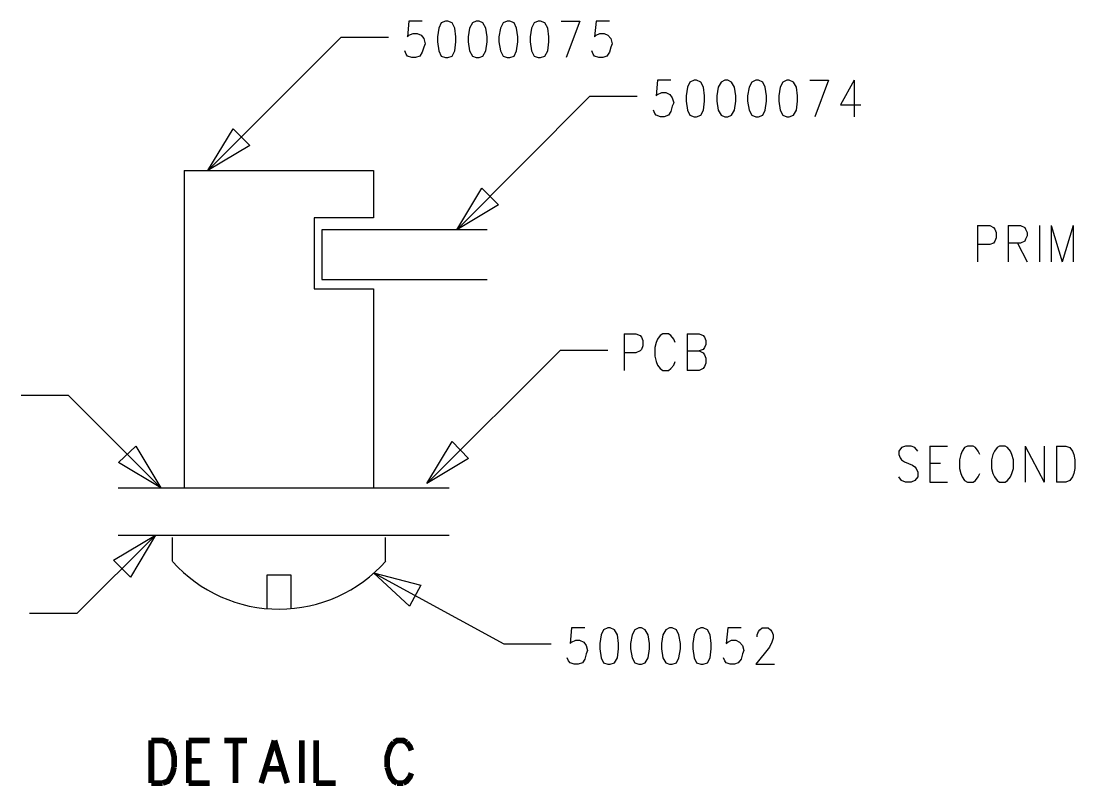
# Model space of a CAD drawing. Extents: x 11.9 to 28.1, y 10.8 to 21.2.
# Drawn here: x 23.378 to 25.603, y 12.491 to 14.107 of the extents above; entities that cross this region are included whole.
import ezdxf

# ---------------------------------------------------------------- set-up
doc = ezdxf.new("R2010")
doc.units = 0
doc.header["$MEASUREMENT"] = 0
doc.layers.add('LAYNR1', color=2, linetype='Continuous')

msp = doc.modelspace()

# ---------------------------------------------------------------- linework, layer by layer
at = {"layer": 'LAYNR1', "color": 7}
for points in [[(24.225, 14.107), (24.197, 14.107), (24.194, 14.074), (24.197, 14.077), (24.206, 14.081), (24.214, 14.081), (24.223, 14.077), (24.228, 14.07), (24.231, 14.059), (24.228, 14.052), (24.225, 14.041), (24.22, 14.033), (24.211, 14.03), (24.203, 14.03), (24.194, 14.033), (24.191, 14.037), (24.188, 14.044)], [(24.518, 14.107), (24.558, 14.107)], [(24.558, 14.107), (24.529, 14.03)], [(24.62, 14.107), (24.592, 14.107), (24.589, 14.074), (24.592, 14.077), (24.6, 14.081), (24.609, 14.081), (24.617, 14.077), (24.623, 14.07), (24.626, 14.059), (24.623, 14.052), (24.62, 14.041), (24.615, 14.033), (24.606, 14.03), (24.598, 14.03), (24.589, 14.033), (24.586, 14.037), (24.583, 14.044)], [(23.772, 13.791), (24.054, 14.073)], [(24.054, 14.073), (24.154, 14.073)], [(24.75, 13.982), (24.722, 13.982), (24.719, 13.949), (24.722, 13.952), (24.731, 13.956), (24.739, 13.956), (24.748, 13.952), (24.753, 13.945), (24.756, 13.934), (24.753, 13.927), (24.75, 13.916), (24.745, 13.908), (24.736, 13.905), (24.728, 13.905), (24.719, 13.908), (24.716, 13.912), (24.713, 13.919)], [(25.043, 13.982), (25.083, 13.982)], [(25.083, 13.982), (25.054, 13.905)], [(25.137, 13.982), (25.108, 13.93), (25.151, 13.93)], [(25.137, 13.982), (25.137, 13.905)], [(24.298, 13.666), (24.579, 13.948)], [(24.579, 13.948), (24.679, 13.948)], [(23.722, 13.791), (23.722, 13.121)], [(23.722, 13.791), (24.122, 13.791)], [(24.122, 13.791), (24.122, 13.691)], [(24.122, 13.691), (23.997, 13.691)], [(23.997, 13.691), (23.997, 13.541)], [(24.362, 13.666), (24.013, 13.666)], [(24.013, 13.666), (24.013, 13.561)], [(25.397, 13.675), (25.397, 13.598)], [(25.397, 13.675), (25.423, 13.675), (25.431, 13.671), (25.434, 13.667), (25.437, 13.66), (25.437, 13.649), (25.434, 13.642), (25.431, 13.638), (25.423, 13.635), (25.397, 13.635)], [(25.462, 13.675), (25.462, 13.598)], [(25.462, 13.675), (25.488, 13.675), (25.497, 13.671), (25.499, 13.667), (25.502, 13.66), (25.502, 13.653), (25.499, 13.646), (25.497, 13.642), (25.488, 13.638), (25.462, 13.638)], [(25.528, 13.675), (25.528, 13.598)], [(25.553, 13.675), (25.553, 13.598)], [(25.553, 13.675), (25.576, 13.598)], [(25.599, 13.675), (25.576, 13.598)], [(25.599, 13.675), (25.599, 13.598)], [(25.482, 13.638), (25.502, 13.598)], [(24.013, 13.561), (24.362, 13.561)], [(23.997, 13.541), (24.122, 13.541)], [(24.122, 13.541), (24.122, 13.121)], [(24.651, 13.446), (24.651, 13.369)], [(24.651, 13.446), (24.676, 13.446), (24.685, 13.443), (24.688, 13.439), (24.691, 13.432), (24.691, 13.421), (24.688, 13.413), (24.685, 13.41), (24.676, 13.406), (24.651, 13.406)], [(24.759, 13.428), (24.756, 13.435), (24.75, 13.443), (24.745, 13.446), (24.733, 13.446), (24.727, 13.443), (24.722, 13.435), (24.719, 13.428), (24.716, 13.417), (24.716, 13.399), (24.719, 13.388), (24.722, 13.38), (24.727, 13.373), (24.733, 13.369), (24.745, 13.369), (24.75, 13.373), (24.756, 13.38), (24.759, 13.388)], [(24.784, 13.446), (24.784, 13.369)], [(24.784, 13.446), (24.81, 13.446), (24.818, 13.443), (24.821, 13.439), (24.824, 13.432), (24.824, 13.424), (24.821, 13.417), (24.818, 13.413), (24.81, 13.41)], [(24.235, 13.13), (24.517, 13.412)], [(24.517, 13.412), (24.617, 13.412)], [(24.784, 13.41), (24.81, 13.41), (24.818, 13.406), (24.821, 13.402), (24.824, 13.395), (24.824, 13.384), (24.821, 13.377), (24.818, 13.373), (24.81, 13.369), (24.784, 13.369)], [(23.478, 13.316), (23.378, 13.316)], [(23.673, 13.121), (23.478, 13.316)], [(25.271, 13.198), (25.265, 13.206), (25.257, 13.209), (25.245, 13.209), (25.237, 13.206), (25.231, 13.198), (25.231, 13.191), (25.234, 13.184), (25.237, 13.18), (25.243, 13.176), (25.26, 13.169), (25.265, 13.165), (25.268, 13.162), (25.271, 13.154), (25.271, 13.144), (25.265, 13.136), (25.257, 13.133), (25.245, 13.133), (25.237, 13.136), (25.231, 13.144)], [(25.297, 13.209), (25.297, 13.133)], [(25.297, 13.209), (25.334, 13.209)], [(25.402, 13.191), (25.399, 13.198), (25.393, 13.206), (25.388, 13.209), (25.376, 13.209), (25.37, 13.206), (25.365, 13.198), (25.362, 13.191), (25.359, 13.18), (25.359, 13.162), (25.362, 13.151), (25.365, 13.144), (25.37, 13.136), (25.376, 13.133), (25.388, 13.133), (25.393, 13.136), (25.399, 13.144), (25.402, 13.151)], [(25.498, 13.209), (25.498, 13.133)], [(25.498, 13.209), (25.538, 13.133)], [(25.538, 13.209), (25.538, 13.133)], [(25.564, 13.209), (25.564, 13.133)], [(25.564, 13.209), (25.584, 13.209), (25.592, 13.206), (25.598, 13.198), (25.601, 13.191), (25.603, 13.18), (25.603, 13.162), (25.601, 13.151), (25.598, 13.144), (25.592, 13.136), (25.584, 13.133), (25.564, 13.133)], [(25.297, 13.173), (25.319, 13.173)], [(25.297, 13.133), (25.334, 13.133)], [(23.583, 13.121), (24.282, 13.121)], [(23.662, 13.021), (23.496, 12.855)], [(23.583, 13.021), (24.282, 13.021)], [(23.698, 12.966), (23.698, 13.016)], [(24.147, 13.016), (24.147, 12.966)], [(23.948, 12.936), (23.897, 12.936)], [(23.897, 12.936), (23.897, 12.866)], [(23.948, 12.866), (23.948, 12.936)], [(24.122, 12.941), (24.397, 12.791)], [(23.496, 12.855), (23.396, 12.855)], [(24.568, 12.825), (24.54, 12.825), (24.537, 12.792)], [(24.608, 12.821), (24.603, 12.81), (24.6, 12.792)], [(24.617, 12.825), (24.608, 12.821)], [(24.631, 12.821), (24.622, 12.825), (24.617, 12.825)], [(24.639, 12.792), (24.637, 12.81), (24.631, 12.821)], [(24.674, 12.821), (24.668, 12.81), (24.665, 12.792)], [(24.682, 12.825), (24.674, 12.821)], [(24.696, 12.821), (24.688, 12.825), (24.682, 12.825)], [(24.705, 12.792), (24.702, 12.81), (24.696, 12.821)], [(24.739, 12.821), (24.733, 12.81), (24.73, 12.792)], [(24.747, 12.825), (24.739, 12.821)], [(24.762, 12.821), (24.753, 12.825), (24.747, 12.825)], [(24.77, 12.792), (24.767, 12.81), (24.762, 12.821)], [(24.804, 12.821), (24.799, 12.81), (24.796, 12.792)], [(24.813, 12.825), (24.804, 12.821)], [(24.827, 12.821), (24.818, 12.825), (24.813, 12.825)], [(24.835, 12.792), (24.833, 12.81), (24.827, 12.821)], [(24.898, 12.825), (24.87, 12.825), (24.867, 12.792)], [(24.96, 12.821), (24.963, 12.817), (24.966, 12.81), (24.966, 12.803), (24.963, 12.795), (24.958, 12.784), (24.929, 12.748), (24.969, 12.748)], [(24.932, 12.806), (24.932, 12.81), (24.935, 12.817), (24.938, 12.821)], [(24.938, 12.821), (24.943, 12.825), (24.955, 12.825), (24.96, 12.821)], [(24.537, 12.792), (24.54, 12.795), (24.549, 12.799), (24.557, 12.799), (24.566, 12.795), (24.571, 12.788), (24.574, 12.777), (24.571, 12.77), (24.568, 12.759), (24.563, 12.751), (24.554, 12.748), (24.546, 12.748), (24.537, 12.751), (24.534, 12.755), (24.531, 12.762)], [(24.867, 12.792), (24.87, 12.795), (24.878, 12.799), (24.887, 12.799), (24.895, 12.795), (24.901, 12.788), (24.904, 12.777), (24.901, 12.77), (24.898, 12.759), (24.892, 12.751), (24.884, 12.748), (24.875, 12.748), (24.867, 12.751), (24.864, 12.755), (24.861, 12.762)], [(24.397, 12.791), (24.497, 12.791)], [(24.6, 12.792), (24.6, 12.781), (24.603, 12.762)], [(24.637, 12.762), (24.639, 12.781), (24.639, 12.792)], [(24.665, 12.792), (24.665, 12.781), (24.668, 12.762)], [(24.702, 12.762), (24.705, 12.781), (24.705, 12.792)], [(24.73, 12.792), (24.73, 12.781), (24.733, 12.762)], [(24.767, 12.762), (24.77, 12.781), (24.77, 12.792)], [(24.796, 12.792), (24.796, 12.781), (24.799, 12.762)], [(24.833, 12.762), (24.835, 12.781), (24.835, 12.792)], [(24.603, 12.762), (24.608, 12.751), (24.617, 12.748), (24.622, 12.748), (24.631, 12.751), (24.637, 12.762)], [(24.668, 12.762), (24.674, 12.751), (24.682, 12.748), (24.688, 12.748), (24.696, 12.751), (24.702, 12.762)], [(24.733, 12.762), (24.739, 12.751), (24.747, 12.748), (24.753, 12.748), (24.762, 12.751), (24.767, 12.762)], [(24.799, 12.762), (24.804, 12.751), (24.813, 12.748), (24.818, 12.748), (24.827, 12.751), (24.833, 12.762)]]:
    msp.add_lwpolyline(points, dxfattribs=at)
for points in [[(24.274, 14.107), (24.265, 14.103), (24.26, 14.092), (24.257, 14.074), (24.257, 14.063), (24.26, 14.044), (24.265, 14.033), (24.274, 14.03), (24.279, 14.03), (24.288, 14.033), (24.294, 14.044), (24.296, 14.063), (24.296, 14.074), (24.294, 14.092), (24.288, 14.103), (24.279, 14.107), (24.274, 14.107)], [(24.339, 14.107), (24.331, 14.103), (24.325, 14.092), (24.322, 14.074), (24.322, 14.063), (24.325, 14.044), (24.331, 14.033), (24.339, 14.03), (24.345, 14.03), (24.353, 14.033), (24.359, 14.044), (24.362, 14.063), (24.362, 14.074), (24.359, 14.092), (24.353, 14.103), (24.345, 14.107), (24.339, 14.107)], [(24.404, 14.107), (24.396, 14.103), (24.39, 14.092), (24.387, 14.074), (24.387, 14.063), (24.39, 14.044), (24.396, 14.033), (24.404, 14.03), (24.41, 14.03), (24.419, 14.033), (24.424, 14.044), (24.427, 14.063), (24.427, 14.074), (24.424, 14.092), (24.419, 14.103), (24.41, 14.107), (24.404, 14.107)], [(24.47, 14.107), (24.461, 14.103), (24.456, 14.092), (24.453, 14.074), (24.453, 14.063), (24.456, 14.044), (24.461, 14.033), (24.47, 14.03), (24.475, 14.03), (24.484, 14.033), (24.49, 14.044), (24.492, 14.063), (24.492, 14.074), (24.49, 14.092), (24.484, 14.103), (24.475, 14.107), (24.47, 14.107)], [(24.799, 13.982), (24.79, 13.978), (24.785, 13.967), (24.782, 13.949), (24.782, 13.938), (24.785, 13.919), (24.79, 13.908), (24.799, 13.905), (24.804, 13.905), (24.813, 13.908), (24.819, 13.919), (24.821, 13.938), (24.821, 13.949), (24.819, 13.967), (24.813, 13.978), (24.804, 13.982), (24.799, 13.982)], [(24.864, 13.982), (24.856, 13.978), (24.85, 13.967), (24.847, 13.949), (24.847, 13.938), (24.85, 13.919), (24.856, 13.908), (24.864, 13.905), (24.87, 13.905), (24.878, 13.908), (24.884, 13.919), (24.887, 13.938), (24.887, 13.949), (24.884, 13.967), (24.878, 13.978), (24.87, 13.982), (24.864, 13.982)], [(24.929, 13.982), (24.921, 13.978), (24.915, 13.967), (24.912, 13.949), (24.912, 13.938), (24.915, 13.919), (24.921, 13.908), (24.929, 13.905), (24.935, 13.905), (24.944, 13.908), (24.949, 13.919), (24.952, 13.938), (24.952, 13.949), (24.949, 13.967), (24.944, 13.978), (24.935, 13.982), (24.929, 13.982)], [(24.995, 13.982), (24.986, 13.978), (24.981, 13.967), (24.978, 13.949), (24.978, 13.938), (24.981, 13.919), (24.986, 13.908), (24.995, 13.905), (25, 13.905), (25.009, 13.908), (25.015, 13.919), (25.017, 13.938), (25.017, 13.949), (25.015, 13.967), (25.009, 13.978), (25, 13.982), (24.995, 13.982)], [(23.772, 13.791), (23.826, 13.879), (23.861, 13.844), (23.772, 13.791)], [(24.298, 13.666), (24.351, 13.754), (24.386, 13.719), (24.298, 13.666)], [(24.235, 13.13), (24.288, 13.219), (24.323, 13.183), (24.235, 13.13)], [(23.673, 13.121), (23.584, 13.174), (23.62, 13.209), (23.673, 13.121)], [(25.444, 13.209), (25.439, 13.206), (25.433, 13.198), (25.43, 13.191), (25.427, 13.18), (25.427, 13.162), (25.43, 13.151), (25.433, 13.144), (25.439, 13.136), (25.444, 13.133), (25.456, 13.133), (25.461, 13.136), (25.467, 13.144), (25.47, 13.151), (25.473, 13.162), (25.473, 13.18), (25.47, 13.191), (25.467, 13.198), (25.461, 13.206), (25.456, 13.209), (25.444, 13.209)], [(23.662, 13.021), (23.609, 12.932), (23.573, 12.968), (23.662, 13.021)], [(24.122, 12.941), (24.222, 12.915), (24.198, 12.871), (24.122, 12.941)]]:
    msp.add_lwpolyline(points, close=True, dxfattribs=at)
msp.add_lwpolyline([(23.698, 12.965, 0.448893), (24.148, 12.966)], format="xyb", dxfattribs=at)
at = {"layer": 'LAYNR1', "color": 7, "const_width": 0.012}
for points in [[(23.653, 12.587), (23.653, 12.497)], [(23.653, 12.587), (23.677, 12.587), (23.688, 12.583)], [(23.688, 12.583), (23.694, 12.574), (23.698, 12.566)], [(23.698, 12.566), (23.701, 12.553), (23.701, 12.531)], [(23.732, 12.587), (23.732, 12.497)], [(23.732, 12.587), (23.776, 12.587)], [(23.807, 12.587), (23.855, 12.587)], [(23.831, 12.587), (23.831, 12.497)], [(23.913, 12.587), (23.885, 12.497)], [(23.913, 12.587), (23.94, 12.497)], [(23.971, 12.587), (23.971, 12.497)], [(24.001, 12.587), (24.001, 12.497)], [(24.155, 12.566), (24.151, 12.553), (24.151, 12.531)], [(24.165, 12.583), (24.158, 12.574), (24.155, 12.566)], [(24.192, 12.583), (24.185, 12.587), (24.172, 12.587), (24.165, 12.583)], [(24.202, 12.566), (24.199, 12.574), (24.192, 12.583)], [(23.732, 12.544), (23.759, 12.544)], [(23.701, 12.531), (23.698, 12.518), (23.694, 12.51), (23.688, 12.501), (23.677, 12.497)], [(23.896, 12.527), (23.93, 12.527)], [(24.151, 12.531), (24.155, 12.518), (24.158, 12.51), (24.165, 12.501), (24.172, 12.497)], [(24.185, 12.497), (24.192, 12.501), (24.199, 12.51), (24.202, 12.518)], [(23.677, 12.497), (23.653, 12.497)], [(23.732, 12.497), (23.776, 12.497)], [(24.001, 12.497), (24.042, 12.497)], [(24.172, 12.497), (24.185, 12.497)]]:
    msp.add_lwpolyline(points, dxfattribs=at)

doc.saveas('drawing.dxf')
